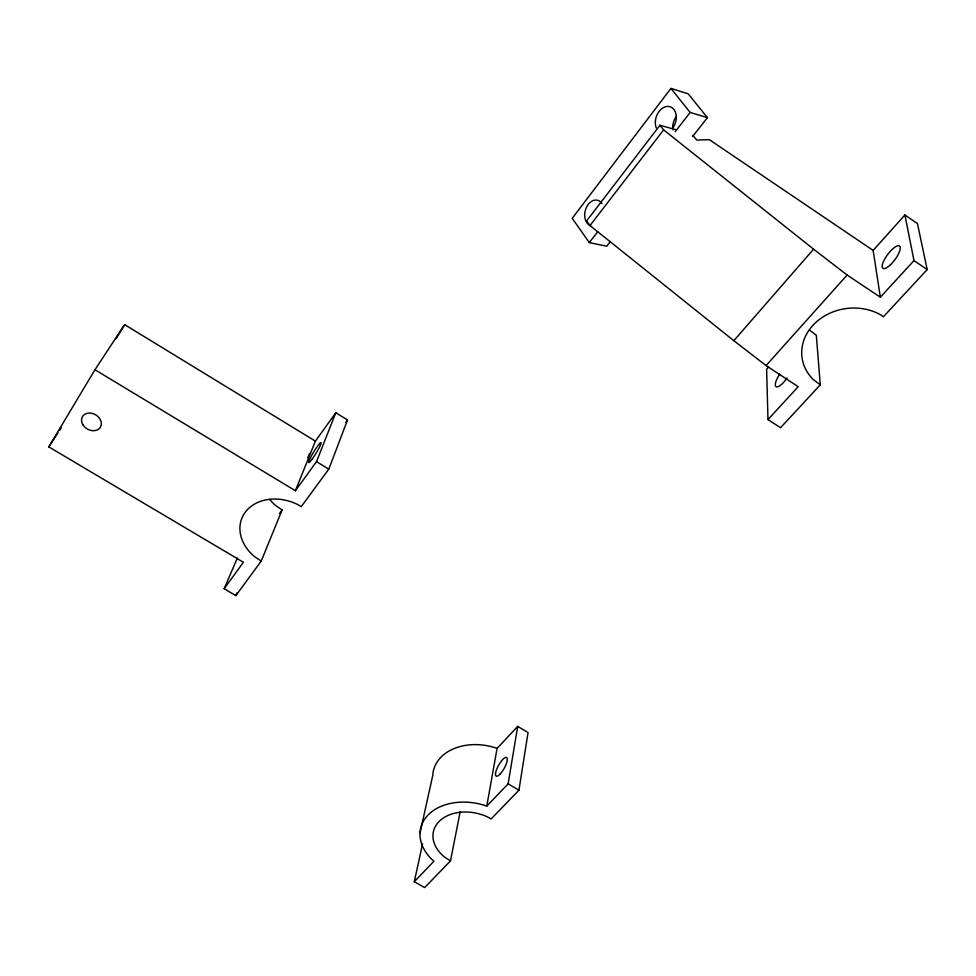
<?xml version="1.0" encoding="UTF-8"?>
<svg xmlns="http://www.w3.org/2000/svg" width="976" height="976" viewBox="0 0 976 976"><rect width="100%" height="100%" fill="white"/><g stroke="black" fill="none" stroke-linecap="round" stroke-linejoin="round"><path stroke-width="1.46" d="M450.497 860.893L444.556 857.062A38.149 27.279 12.4 0 1 440.371 820.267A38.149 27.279 12.4 0 1 489.122 817.754L491.05 819.01L518.951 790.194L528.053 732.525L517.695 726.388L497.089 748.433L486.768 806.139L486.158 805.871A51.289 36.685 12.4 0 0 427.915 815.155A51.289 36.685 12.4 0 0 433.442 860.869L433.942 861.222L414.3 881.718L424.658 887.587L450.497 860.893L460.208 811.544M486.768 806.139L508.13 783.862L517.695 726.388M414.3 881.718L422.571 843.776M419.997 833.089L432.771 775.42A49.227 36.161 12.2 0 1 496.503 748.165L497.089 748.433M261.214 561.102L254.455 556.564A42.188 33.526 21.2 0 1 246.562 510.57A42.188 33.526 21.2 0 1 298.998 505.226L301.181 506.727L328.802 469.151L347.517 419.961L335.805 412.75L315.394 441.14L295.386 490.721L94.965 369.745L48.8 446.886L243.402 562.249L224.163 588.735L235.85 595.604L261.214 561.102L282.113 509.923L275.659 505.531A40.321 32.757 21.5 0 1 269.705 499.37M295.386 490.721L316.517 461.66L335.805 412.75M307.745 457.805L309.416 453.669M235.85 595.604L237.022 592.81M224.163 588.735L237.351 558.052M116.059 338.892L124.611 324.63L315.394 441.14M48.8 446.886L57.938 432.905M59.597 430.355L61.256 427.817M94.965 369.745L124.611 324.63M279.478 513.547L282.113 509.923M345.736 422.413L347.517 419.961M692.509 136.677L707.429 117.632L688.19 93.806L670.902 88.413L572.217 218.331L589.309 242.597L606.73 246.22L610.464 241.462M675.99 129.771L659.983 125.245L586.649 220.905L589.992 225.566L733.83 340.697L766.062 365.573L798.185 386.691L767.978 419.595L780.532 427.72L820.291 384.837L816.314 335.268L809.531 330.095M589.992 225.566L663.619 129.869L659.983 125.245M589.309 242.597L597.715 231.751M675.209 131.711L690.142 112.423L707.429 117.632M733.83 340.697L813.594 249.173L847.131 275.049L880.352 297.216L913.975 260.592L904.911 215.001L873.142 250.417L880.352 297.216M766.062 365.573L847.131 275.049M768.612 366.952L766.624 369.16L767.978 419.595M904.911 215.001L917.452 223.577L927.2 269.571L883.341 316.858L881.023 315.065A50.081 42.529 -8.2 0 0 815.241 322.971A50.081 42.529 -8.2 0 0 813.167 379.444L820.291 384.837M873.142 250.417L709.308 139.653L696.876 140.093L692.899 135.444M508.13 783.862L518.951 790.194M316.517 461.66L328.802 469.151M913.975 260.592L927.2 269.571M663.619 129.869L813.594 249.173M670.902 88.413L690.142 112.423M656.262 127.844A13.871 10.028 -71.4 0 1 660.618 109.69A13.871 10.028 -71.4 0 1 674.428 110.215A13.871 10.028 -71.4 0 1 672.464 128.466M590.59 225.639A13.176 9.418 -75.9 0 1 586.698 206.839A13.176 9.418 -75.9 0 1 602.021 203.569M672.781 129.735A13.725 10.016 -71 0 1 676.368 116.583M787.022 377.993A12.956 4.087 -55.3 0 1 776.152 386.74A12.956 4.087 -55.3 0 1 779.787 374.064M889.953 265.252A13.92 4.453 -53.3 0 0 899.64 246.086A13.92 4.453 -53.3 0 0 884.122 260.177A13.92 4.453 -53.3 0 0 889.953 265.252M82.96 424.865A10.431 8.247 30 0 0 100.15 427.598A10.431 8.247 30 0 0 91.207 413.19A10.431 8.247 30 0 0 82.96 424.865M312.454 458.671A11.724 1.342 -58.5 0 0 321.055 442.64A11.724 1.342 -58.5 0 0 311.124 456.402A11.724 1.342 -58.5 0 0 312.454 458.671M500.188 773.98A10.663 3.184 -60.7 0 0 507.008 757.925A10.663 3.184 -60.7 0 0 496.991 768.563A10.663 3.184 -60.7 0 0 500.188 773.98"/></g></svg>
